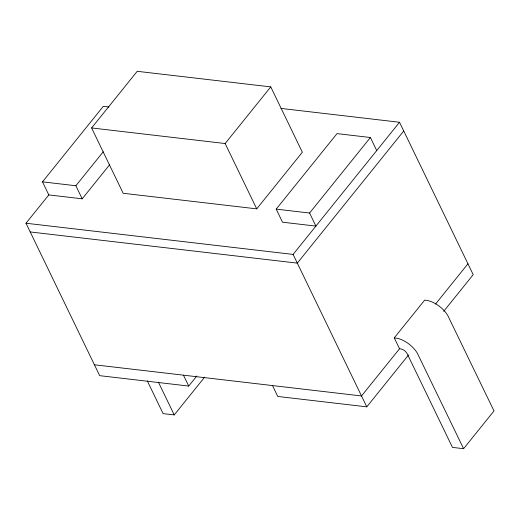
<?xml version="1.0" encoding="UTF-8"?>
<svg xmlns="http://www.w3.org/2000/svg" width="520" height="520" viewBox="0 0 520 520"><rect width="100%" height="100%" fill="white"/><g stroke="black" fill="none" stroke-linecap="round" stroke-linejoin="round"><path stroke-width="0.78" d="M109.558 164.834L82.193 198.816L48.809 194.916L42.491 181.85L103.305 106.334L108.869 106.984M91.605 127.946L137.215 71.305L270.764 86.892L302.341 152.224L256.731 208.864L123.181 193.271L91.605 127.946L225.147 143.533L256.731 208.864M196.865 375.941L188.721 386.061L99.684 375.668L26 223.236L48.809 194.916M42.491 181.85L75.875 185.75L103.246 151.762M225.147 143.533L270.764 86.892M276.198 209.138L309.589 213.031L315.9 226.096L282.516 222.203L276.198 209.138L337.012 133.614L370.403 137.508L376.721 150.579M309.589 213.031L370.403 137.508M26 223.236L293.098 254.417L399.522 122.259L473.207 274.683L443.677 311.356M147.258 380.829L163.111 413.615L174.239 414.915L204.646 377.156M403.735 130.969L297.31 263.127L30.212 231.946M394.264 337.87L424.671 300.111L427.875 300.586A20.287 11.083 38.8 0 1 447.662 315.296L494 410.937L463.593 448.695L452.465 447.395L407.199 353.762A5.785 3.159 38.8 0 0 400.641 348.887L399.529 348.757L394.264 337.87L397.469 338.344A20.287 11.083 38.8 0 1 417.255 353.054L463.593 448.695M399.529 348.757L361.517 395.96L94.426 364.78M435.513 304.077L467.948 263.796M272.486 385.567L277.752 396.454L366.782 406.848L408.538 354.991M280.904 108.407L399.522 122.259M293.098 254.417L366.782 406.848M183.456 375.174L188.721 386.061M75.875 185.75L82.193 198.816M158.386 382.122L174.239 414.915"/></g></svg>
